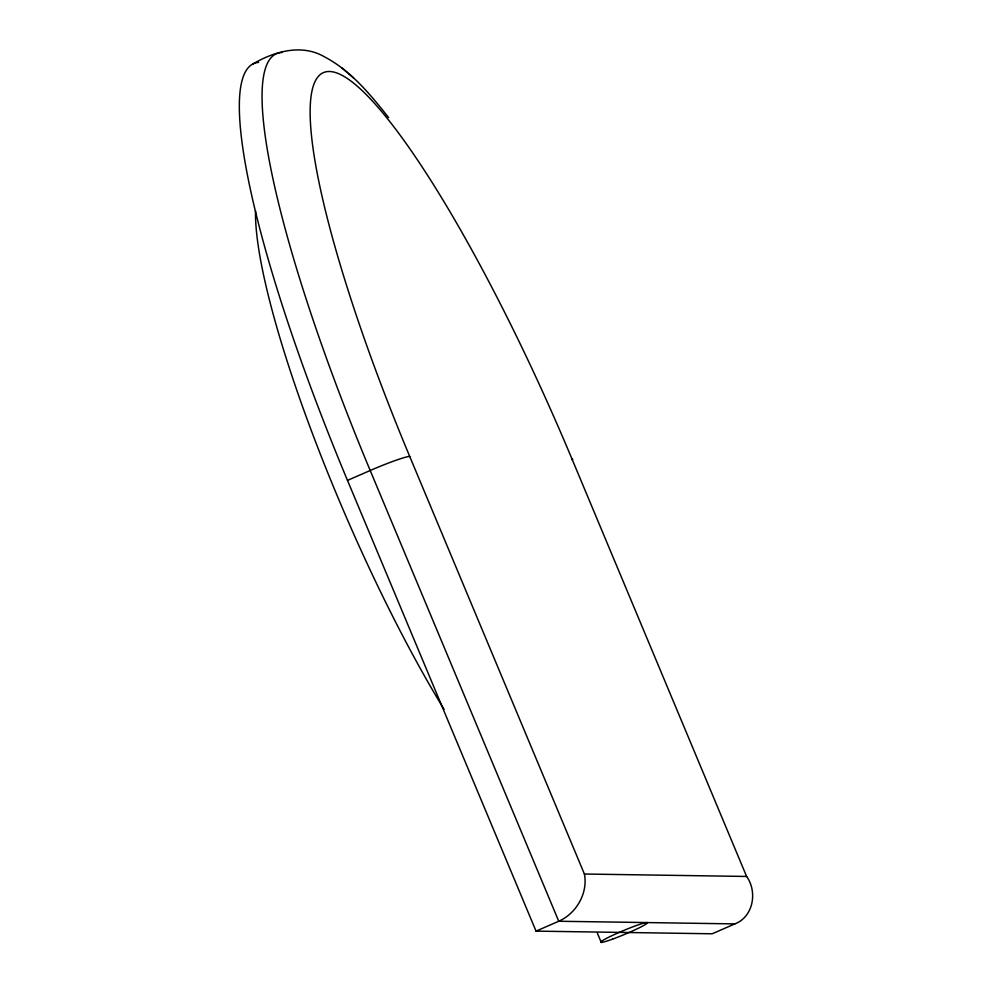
<?xml version="1.0" encoding="UTF-8"?>
<svg xmlns="http://www.w3.org/2000/svg" width="992" height="992" viewBox="0 0 992 992"><rect width="100%" height="100%" fill="white"/><g stroke="black" fill="none" stroke-linecap="round" stroke-linejoin="round"><path stroke-width="1.49" d="M536.04 931.128L712.182 933.782L734.898 923.899C753.474 916.732 757.615 891.721 746.616 876.457L571.938 458.874A419.889 74.127 66.5 0 0 329.294 71.498A419.889 74.127 66.5 0 0 409.721 456.444L584.4 874.026C588.144 893.147 576.34 913.496 558.756 921.258L536.04 931.128L347.485 480.388A455.96 80.488 66.5 0 1 258.59 62.409M252.935 63.947C274.226 51.46 301.605 43.524 324.421 56.804C350.92 70.68 370.4 94.513 388.616 117.602M347.485 480.388L370.202 470.506A36.072 2.827 -22.7 0 1 409.721 456.444M584.4 874.026L746.616 876.457M646.288 922.56L558.756 921.258L370.202 470.506A455.96 80.488 66.5 0 1 282.224 52.489M647.367 922.585L734.898 923.899M342.091 68.076L347.225 72.528M348.328 73.433L353.363 77.798M597.345 933.075L601.251 942.4M444.044 709.317A342.649 60.487 66.5 0 1 255.527 210.837M571.938 458.874A36.072 2.827 -22.7 0 1 572.21 459.916M612.684 939.077A25.321 1.984 -22.7 0 0 647.478 922.721A25.321 1.984 -22.7 0 0 612.163 935.568A25.321 1.984 -22.7 0 0 612.684 939.077"/></g></svg>
